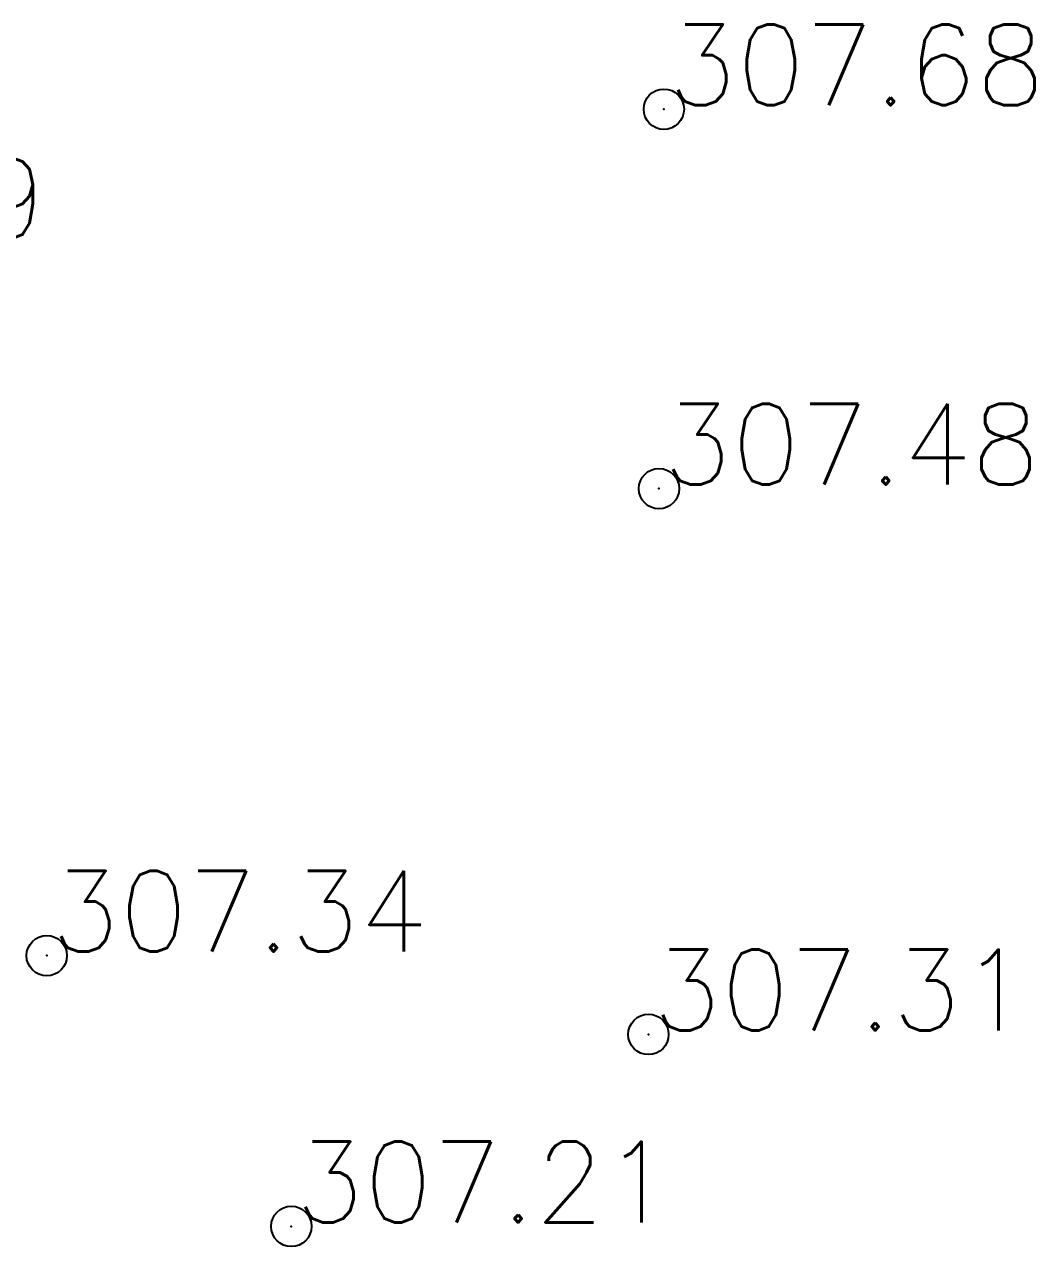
# Model space of a CAD drawing. Header units: millimetres. Extents: x 524954 to 526204, y 9523489 to 9524010.
# Drawn here: x 526022.47 to 526034.98, y 9523844.43 to 9523859.56 of the extents above; entities that cross this region are included whole.
import ezdxf

# ---------------------------------------------------------------- set-up
doc = ezdxf.new("R2010")
doc.units = ezdxf.units.MM
doc.header["$PDMODE"] = 32
doc.header["$PDSIZE"] = 0.5
doc.layers.add('TopoAlt', color=3, linetype='Continuous')
doc.layers.add('TOPOJIS', color=7, linetype='Continuous')
doc.styles.add('Simplex 1.0', font='Simplex.shx', dxfattribs={"width": 0.99, "height": 1})

# ---------------------------------------------------------------- blocks, each defined once
blk = doc.blocks.new('TCPOINT M')
at = {"color": 0}
blk.add_point((0, 0), dxfattribs=at)
at = {"layer": 'TopoAlt', "style": 'Simplex 1.0', "width": 0.99}
blk.add_attdef('ALT', (0.15, 0.15), '', height=1, dxfattribs=at)

msp = doc.modelspace()

# ---------------------------------------------------------------- block references
at = {"layer": 'TOPOJIS'}
ref = msp.add_blockref('TCPOINT M', (526030.39, 9523858.514, 307.68), dxfattribs=at)
ref.add_attrib('ALT', '307.68', (526030.44, 9523858.564, 307.68), dxfattribs={"layer": 'TopoAlt', "height": 1, "style": 'Simplex 1.0', "width": 0.99})
ref = msp.add_blockref('TCPOINT M', (526018.029, 9523856.864, 307.49), dxfattribs=at)
ref.add_attrib('ALT', '307.49', (526018.079, 9523856.914, 307.49), dxfattribs={"layer": 'TopoAlt', "height": 1, "style": 'Simplex 1.0', "width": 0.99})
ref = msp.add_blockref('TCPOINT M', (526030.329, 9523853.817, 307.48), dxfattribs=at)
ref.add_attrib('ALT', '307.48', (526030.379, 9523853.867, 307.48), dxfattribs={"layer": 'TopoAlt', "height": 1, "style": 'Simplex 1.0', "width": 0.99})
ref = msp.add_blockref('TCPOINT M', (526022.749, 9523848.035, 307.34), dxfattribs=at)
ref.add_attrib('ALT', '307.34', (526022.799, 9523848.085, 307.34), dxfattribs={"layer": 'TopoAlt', "height": 1, "style": 'Simplex 1.0', "width": 0.99})
ref = msp.add_blockref('TCPOINT M', (526030.199, 9523847.06, 307.31), dxfattribs=at)
ref.add_attrib('ALT', '307.31', (526030.249, 9523847.11, 307.31), dxfattribs={"layer": 'TopoAlt', "height": 1, "style": 'Simplex 1.0', "width": 0.99})
ref = msp.add_blockref('TCPOINT M', (526025.777, 9523844.683, 307.21), dxfattribs=at)
ref.add_attrib('ALT', '307.21', (526025.827, 9523844.733, 307.21), dxfattribs={"layer": 'TopoAlt', "height": 1, "style": 'Simplex 1.0', "width": 0.99})

doc.saveas('drawing.dxf')
